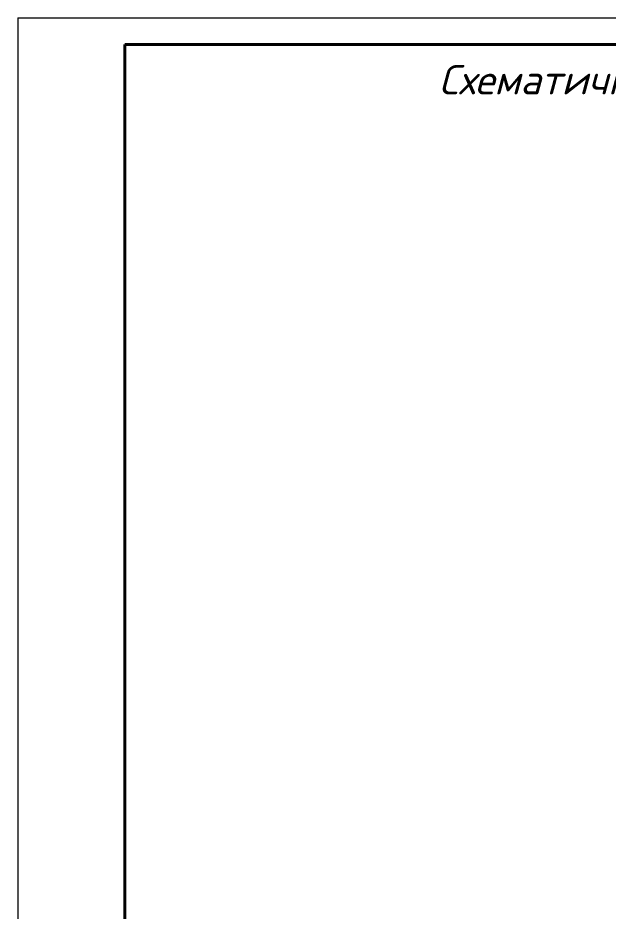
# Model space of a CAD drawing. Header units: millimetres. Extents: x 1422334 to 1587362, y 445536 to 446570.
# Drawn here: x 1586520.9 to 1586631.3, y 446402.8 to 446569.7 of the extents above; entities that cross this region are included whole.
import ezdxf

# ---------------------------------------------------------------- set-up
doc = ezdxf.new("R2010")
doc.units = ezdxf.units.MM
doc.header["$LTSCALE"] = 50
doc.layers.add('оси траншей размеры', color=7, linetype='Continuous', lineweight=13)
doc.layers.add('Слой 0.13', color=7, linetype='Continuous', lineweight=9)
doc.styles.get("Standard").update_dxf_attribs({"font": 'isocpeui.ttf'})

msp = doc.modelspace()

# ---------------------------------------------------------------- linework, layer by layer
at = {"layer": 'Слой 0.13', "ltscale": 10000}
for q in [(1586520.906927, 445975.713928), (1587361.906927, 446569.713928)]:
    msp.add_line((1586520.906927, 446569.713928), q, dxfattribs=at)
at = {"layer": 'Слой 0.13', "lineweight": 40, "ltscale": 10000}
for q in [(1586540.906927, 445980.713928), (1587356.906927, 446564.713928)]:
    msp.add_line((1586540.906927, 446564.713928), q, dxfattribs=at)

# ---------------------------------------------------------------- texts
at = {"layer": 'оси траншей размеры', "ltscale": 10000, "insert": (1586599.620749, 446560.911731), "char_height": 5.5, "attachment_point": 1}
msp.add_mtext_dynamic_manual_height_columns('Схематичный план траншей и фундаментов М1:500', width=231.11816767, gutter_width=25, heights=[0], dxfattribs=at)

doc.saveas('drawing.dxf')
